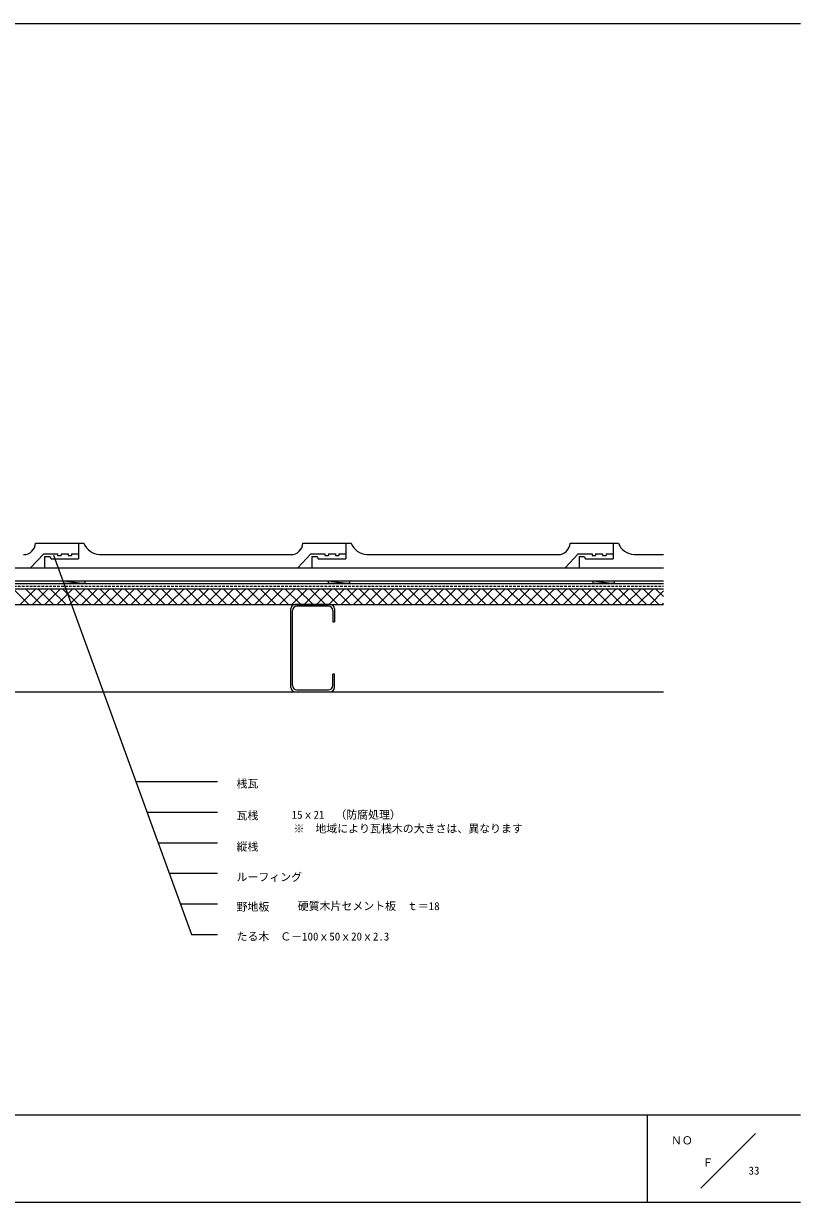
# Model space of a CAD drawing. Units: millimetres, scale not verified. Extents: x -198 to 202, y -140 to 130.
# Drawn here: x 24.5 to 202.4, y -140 to 130 of the extents above; entities that cross this region are included whole.
import ezdxf
from ezdxf.enums import TextEntityAlignment as Align

# ---------------------------------------------------------------- set-up
doc = ezdxf.new("R2010")
doc.units = ezdxf.units.MM
doc.header["$LTSCALE"] = 0.5
doc.linetypes.add('DASHED1', pattern=[1.8, 1.2, -0.6])
for name, color, linetype, lineweight in [('0-0', 5, 'Continuous', 18), ('0-1', 7, 'Continuous', 18), ('1-0', 7, 'Continuous', 18), ('1-1', 3, 'Continuous', 18), ('1-2', 7, 'Continuous', 18)]:
    doc.layers.add(name, color=color, linetype=linetype, lineweight=lineweight)
doc.styles.add('ＭＳ ゴシック', font='')
doc.styles.get('ＭＳ ゴシック').set_extended_font_data('MS Gothic')

msp = doc.modelspace()

# ---------------------------------------------------------------- linework, layer by layer
at = {"layer": '0-0'}
for p, q in [((-197.5676, 130.0135), (202.4324, 130.0135)), ((202.4324, -119.9865), (-197.5676, -119.9865)), ((167.4325, -139.9865), (167.4325, -119.9865)), ((192.1622, -124.1757), (179.5946, -136.7432)), ((202.4324, -139.9865), (-197.5676, -139.9865))]:
    msp.add_line(p, q, dxfattribs=at)
at = {"layer": '0-1'}
for p, q in [((50.2547, -43.5975), (68.9189, -43.5975)), ((52.8025, -50.5975), (68.9189, -50.5975)), ((55.3503, -57.5975), (68.9189, -57.5975)), ((57.8981, -64.5975), (68.9189, -64.5975)), ((60.4459, -71.5975), (68.9189, -71.5975))]:
    msp.add_line(p, q, dxfattribs=at)
at = {"layer": '1-0', "color": 3}
for p, q in [((-31.8541, 5.3862), (26.1459, 5.3862)), ((29.3459, 5.3862), (87.3459, 5.3862)), ((29.3459, 5.3862), (87.3459, 5.3862)), ((90.5459, 5.3862), (148.5459, 5.3862)), ((90.5459, 5.3862), (148.5459, 5.3862)), ((151.7459, 5.3862), (171.0811, 5.3862)), ((151.7459, 5.3862), (171.0811, 5.3862)), ((85.7459, -22.0138), (85.7459, -4.0138)), ((86.146, -21.6138), (86.146, -4.4138)), ((94.7459, -3.0138), (86.7459, -3.0138)), ((94.3459, -3.4138), (87.146, -3.4138)), ((95.3459, -4.4138), (95.3459, -7.0138)), ((95.7459, -4.0138), (95.7459, -7.0138)), ((95.3459, -7.0138), (95.7459, -7.0138)), ((95.7459, -19.0138), (95.3459, -19.0138)), ((95.3459, -21.6138), (95.3459, -19.0138)), ((95.7459, -22.0138), (95.7459, -19.0138)), ((86.7459, -23.0138), (94.7459, -23.0138)), ((87.146, -22.6138), (94.3459, -22.6138))]:
    msp.add_line(p, q, dxfattribs=at)
at = {"layer": '1-0'}
for p, q in [((-94.254, 0.5862), (171.0811, 0.5862)), ((-73.6636, 2.3862), (171.0811, 2.3862)), ((-73.6636, 1.7862), (171.0811, 1.7862)), ((22.1775, 0.5862), (25.7774, -3.0138)), ((23.7419, -3.0138), (27.3419, 0.5862)), ((25.0059, 0.5862), (28.6059, -3.0138)), ((26.5703, -3.0138), (30.1703, 0.5862)), ((27.8343, 0.5862), (31.4343, -3.0138)), ((29.3987, -3.0138), (32.9987, 0.5862)), ((30.6627, 0.5862), (34.2627, -3.0138)), ((32.2272, -3.0138), (35.8272, 0.5862)), ((33.4912, 0.5862), (37.0912, -3.0138)), ((33.7459, 2.3862), (38.5459, 1.7862)), ((35.0556, -3.0138), (38.6556, 0.5862)), ((36.3197, 0.5862), (39.9196, -3.0138)), ((37.884, -3.0138), (41.484, 0.5862)), ((39.1481, 0.5862), (42.7481, -3.0138)), ((40.7125, -3.0138), (44.3125, 0.5862)), ((41.9765, 0.5862), (45.5765, -3.0138)), ((43.5409, -3.0138), (47.1409, 0.5862)), ((44.805, 0.5862), (48.4049, -3.0138)), ((46.3693, -3.0138), (49.9693, 0.5862)), ((47.6334, 0.5862), (51.2334, -3.0138)), ((49.1977, -3.0138), (52.7978, 0.5862)), ((50.4618, 0.5862), (54.0618, -3.0138)), ((52.0262, -3.0138), (55.6262, 0.5862)), ((53.2903, 0.5862), (56.8902, -3.0138)), ((54.8546, -3.0138), (58.4546, 0.5862)), ((56.1187, 0.5862), (59.7187, -3.0138)), ((57.683, -3.0138), (61.283, 0.5862)), ((58.9471, 0.5862), (62.5471, -3.0138)), ((60.5115, -3.0138), (64.1115, 0.5862)), ((61.7756, 0.5862), (65.3756, -3.0138)), ((63.3399, -3.0138), (66.9399, 0.5862)), ((64.604, 0.5862), (68.204, -3.0138)), ((66.1683, -3.0138), (69.7683, 0.5862)), ((67.4324, 0.5862), (71.0325, -3.0138)), ((68.9967, -3.0138), (72.5967, 0.5862)), ((70.2609, 0.5862), (73.8609, -3.0138)), ((71.8252, -3.0138), (75.4252, 0.5862)), ((73.0893, 0.5862), (76.6893, -3.0138)), ((74.6536, -3.0138), (78.2536, 0.5862)), ((75.9178, 0.5862), (79.5178, -3.0138)), ((77.482, -3.0138), (81.082, 0.5862)), ((78.7462, 0.5862), (82.3462, -3.0138)), ((80.3105, -3.0138), (83.9105, 0.5862)), ((81.5746, 0.5862), (85.1746, -3.0138)), ((83.1389, -3.0138), (86.7389, 0.5862)), ((84.4031, 0.5862), (88.0031, -3.0138)), ((85.9673, -3.0138), (89.5673, 0.5862)), ((87.2315, 0.5862), (90.8315, -3.0138)), ((88.7957, -3.0138), (92.3957, 0.5862)), ((90.06, 0.5862), (93.6599, -3.0138)), ((91.6241, -3.0138), (95.2241, 0.5862)), ((92.8884, 0.5862), (96.4884, -3.0138)), ((94.3459, 2.3862), (99.1459, 1.7862)), ((94.4526, -3.0138), (98.0526, 0.5862)), ((95.7168, 0.5862), (99.3168, -3.0138)), ((97.281, -3.0138), (100.881, 0.5862)), ((98.5453, 0.5862), (102.1452, -3.0138)), ((100.1095, -3.0138), (103.7095, 0.5862)), ((101.3737, 0.5862), (104.9737, -3.0138)), ((102.9379, -3.0138), (106.5379, 0.5862)), ((104.2021, 0.5862), (107.8021, -3.0138)), ((105.7663, -3.0138), (109.3663, 0.5862)), ((107.0306, 0.5862), (110.6305, -3.0138)), ((108.5947, -3.0138), (112.1947, 0.5862)), ((109.859, 0.5862), (113.459, -3.0138)), ((111.4231, -3.0138), (115.0231, 0.5862)), ((112.6874, 0.5862), (116.2874, -3.0138)), ((114.2515, -3.0138), (117.8516, 0.5862)), ((115.5158, 0.5862), (119.1158, -3.0138)), ((117.08, -3.0138), (120.68, 0.5862)), ((118.3443, 0.5862), (121.9443, -3.0138)), ((119.9084, -3.0138), (123.5084, 0.5862)), ((121.1727, 0.5862), (124.7727, -3.0138)), ((122.7368, -3.0138), (126.3368, 0.5862)), ((124.0012, 0.5862), (127.6012, -3.0138)), ((125.5652, -3.0138), (129.1652, 0.5862)), ((126.8296, 0.5862), (130.4296, -3.0138)), ((128.3937, -3.0138), (131.9937, 0.5862)), ((129.658, 0.5862), (133.258, -3.0138)), ((131.222, -3.0138), (134.8221, 0.5862)), ((132.4865, 0.5862), (136.0865, -3.0138)), ((134.0505, -3.0138), (137.6505, 0.5862)), ((135.3149, 0.5862), (138.9149, -3.0138)), ((136.8789, -3.0138), (140.4789, 0.5862)), ((138.1434, 0.5862), (141.7433, -3.0138)), ((139.7073, -3.0138), (143.3073, 0.5862)), ((140.9718, 0.5862), (144.5718, -3.0138)), ((142.5357, -3.0138), (146.1357, 0.5862)), ((143.8002, 0.5862), (147.4002, -3.0138)), ((145.3642, -3.0138), (148.9642, 0.5862)), ((146.6287, 0.5862), (150.2287, -3.0138)), ((148.1926, -3.0138), (151.7926, 0.5862)), ((149.4571, 0.5862), (153.0571, -3.0138)), ((151.021, -3.0138), (154.621, 0.5862)), ((152.2855, 0.5862), (155.8855, -3.0138)), ((153.8494, -3.0138), (157.4494, 0.5862)), ((154.9459, 2.3862), (159.7459, 1.7862)), ((155.114, 0.5862), (158.7139, -3.0138)), ((156.6779, -3.0138), (160.2778, 0.5862)), ((157.9424, 0.5862), (161.5424, -3.0138)), ((159.5062, -3.0138), (163.1062, 0.5862)), ((160.7708, 0.5862), (164.3708, -3.0138)), ((162.3347, -3.0138), (165.9347, 0.5862)), ((163.5993, 0.5862), (167.1992, -3.0138)), ((165.1631, -3.0138), (168.7631, 0.5862)), ((166.4277, 0.5862), (170.0277, -3.0138)), ((167.9915, -3.0138), (171.0811, 0.0758)), ((169.2562, 0.5862), (171.0811, -1.2387)), ((-94.254, -3.0138), (171.0811, -3.0138)), ((170.8199, -3.0138), (171.0811, -2.7527)), ((-94.254, -23.0138), (171.0811, -23.0138))]:
    msp.add_line(p, q, dxfattribs=at)
at = {"layer": '1-0', "color": 3, "linetype": 'DASHED1'}
msp.add_line((-93.7495, 1.1862), (171.0811, 1.1862), dxfattribs=at)
at = {"layer": '1-0'}
for points in [[(33.7459, 1.7862), (33.7459, 2.3862), (38.5459, 2.3862), (38.5459, 1.7862)], [(94.3459, 1.7862), (94.3459, 2.3862), (99.1459, 2.3862), (99.1459, 1.7862)], [(154.9459, 1.7862), (154.9459, 2.3862), (159.7459, 2.3862), (159.7459, 1.7862)]]:
    msp.add_lwpolyline(points, close=True, dxfattribs=at)
at = {"layer": '1-0', "color": 3}
for centre, start, end in [((86.7459, -4.0138), 90, 180), ((87.146, -4.4138), 90, 180), ((94.3459, -4.4138), 0, 90), ((94.7459, -4.0138), 0, 90), ((86.7459, -22.0138), 180, 270), ((87.146, -21.6138), 180, 270), ((94.3459, -21.6138), 270, 0), ((94.7459, -22.0138), 270, 0)]:
    msp.add_arc(centre, 1, start, end, dxfattribs=at)
at = {"layer": '1-1'}
for p, q in [((27.2837, 10.9862), (37.1459, 10.9862)), ((37.1459, 10.9862), (37.1459, 8.5862)), ((37.1459, 10.9862), (37.1459, 7.3862)), ((37.1459, 10.9862), (38.3459, 10.9862)), ((88.4837, 10.9862), (98.3459, 10.9862)), ((98.3459, 10.9862), (98.3459, 8.5862)), ((98.3459, 10.9862), (98.3459, 7.3862)), ((98.3459, 10.9862), (99.5459, 10.9862)), ((149.6837, 10.9862), (159.5459, 10.9862)), ((159.5459, 10.9862), (159.5459, 8.5862)), ((159.5459, 10.9862), (159.5459, 7.3862)), ((159.5459, 10.9862), (160.746, 10.9862)), ((29.1459, 8.5862), (26.1459, 5.3862)), ((29.1459, 8.5862), (32.3459, 8.5862)), ((32.3459, 8.5862), (32.3459, 8.1862)), ((32.3459, 8.1862), (33.1459, 8.1862)), ((33.1459, 8.5862), (33.1459, 8.1862)), ((33.1459, 8.5862), (34.7459, 8.5862)), ((34.7459, 8.5862), (34.7459, 8.1862)), ((34.7459, 8.1862), (35.5459, 8.1862)), ((35.5459, 8.5862), (35.5459, 8.1862)), ((35.5459, 8.5862), (37.1459, 8.5862)), ((41.9459, 8.3862), (85.7459, 8.3862)), ((90.3459, 8.5862), (87.3459, 5.3862)), ((90.3459, 8.5862), (93.5459, 8.5862)), ((93.5459, 8.5862), (93.5459, 8.1862)), ((93.5459, 8.1862), (94.3459, 8.1862)), ((94.3459, 8.5862), (94.3459, 8.1862)), ((94.3459, 8.5862), (95.9459, 8.5862)), ((95.9459, 8.5862), (95.9459, 8.1862)), ((95.9459, 8.1862), (96.7459, 8.1862)), ((96.7459, 8.5862), (96.7459, 8.1862)), ((96.7459, 8.5862), (98.3459, 8.5862)), ((103.1459, 8.3862), (146.9459, 8.3862)), ((151.5459, 8.5862), (148.5459, 5.3862)), ((151.5459, 8.5862), (154.7459, 8.5862)), ((154.7459, 8.5862), (154.7459, 8.1862)), ((154.7459, 8.1862), (155.5459, 8.1862)), ((155.5459, 8.5862), (155.5459, 8.1862)), ((155.5459, 8.5862), (157.1459, 8.5862)), ((157.1459, 8.5862), (157.1459, 8.1862)), ((157.1459, 8.1862), (157.9459, 8.1862)), ((157.9459, 8.5862), (157.9459, 8.1862)), ((157.9459, 8.5862), (159.5459, 8.5862)), ((164.3459, 8.3862), (171.0811, 8.3862)), ((29.3459, 7.9862), (29.3459, 5.3862)), ((29.3459, 7.9862), (30.5459, 7.9862)), ((30.5459, 7.9862), (30.83, 7.3862)), ((30.83, 7.3862), (37.1459, 7.3862)), ((90.5459, 7.9862), (90.5459, 5.3862)), ((90.5459, 7.9862), (91.7459, 7.9862)), ((91.7459, 7.9862), (92.03, 7.3862)), ((92.03, 7.3862), (98.3459, 7.3862)), ((151.7459, 7.9862), (151.7459, 5.3862)), ((151.7459, 7.9862), (152.9459, 7.9862)), ((152.9459, 7.9862), (153.23, 7.3862)), ((153.23, 7.3862), (159.5459, 7.3862)), ((-31.8541, 5.3862), (26.1459, 5.3862))]:
    msp.add_line(p, q, dxfattribs=at)
at = {"layer": '1-1', "color": 7}
for p, q in [((26.1459, 5.3862), (29.3459, 5.3862)), ((87.3459, 5.3862), (90.5459, 5.3862)), ((148.5459, 5.3862), (151.7459, 5.3862))]:
    msp.add_line(p, q, dxfattribs=at)
at = {"layer": '1-1'}
for centre, radius, start, end in [((24.5413, 11.1325), 2.7464, 270.09653, 356.9456), ((42.1921, 12.5193), 4.1404, 201.73239, 266.59201), ((85.7413, 11.1325), 2.7464, 270.09653, 356.9456), ((103.3921, 12.5193), 4.1404, 201.73239, 266.59201), ((146.9413, 11.1325), 2.7464, 270.09653, 356.9456), ((164.5921, 12.5193), 4.1404, 201.73239, 266.59201)]:
    msp.add_arc(centre, radius, start, end, dxfattribs=at)
at = {"layer": '1-2'}
msp.add_lwpolyline([(31.3665, 8.2975), (62.9937, -78.5975), (68.9189, -78.5975)], dxfattribs=at)

# ---------------------------------------------------------------- texts
at = {"layer": '0-0', "color": 7, "style": 'ＭＳ ゴシック'}
for s, p in [('ＮＯ', (172.7778, -127.2561)), ('Ｆ', (179.9906, -132.3213))]:
    msp.add_text(s, height=1.833, dxfattribs=at).set_placement(p, align=Align.BOTTOM_LEFT)
at = {"layer": '0-1', "style": 'ＭＳ ゴシック'}
for s, p in [('桟瓦', (73.3142, -45.5408)), ('縦桟', (73.3142, -59.9758)), ('たる木\u3000Ｃ－100ｘ50ｘ20ｘ2.3', (73.3142, -80.5497)), ('33', (190.5625, -134.1684))]:
    msp.add_text(s, height=1.833, dxfattribs=at).set_placement(p, align=Align.BOTTOM_LEFT)
at = {"layer": '1-0', "style": 'ＭＳ ゴシック'}
for s, p in [('瓦桟\u3000', (73.3142, -52.8412)), ('15ｘ21\u3000（防腐処理）', (85.9525, -52.6575)), ('※\u3000地域により瓦桟木の大きさは、異なります', (86.3667, -55.8416)), ('ルーフィング', (73.3142, -66.9443)), ('野地板', (73.3142, -73.747)), ('硬質木片セメント板\u3000ｔ＝18', (87.3265, -73.5866))]:
    msp.add_text(s, height=1.833, dxfattribs=at).set_placement(p, align=Align.BOTTOM_LEFT)

doc.saveas('drawing.dxf')
